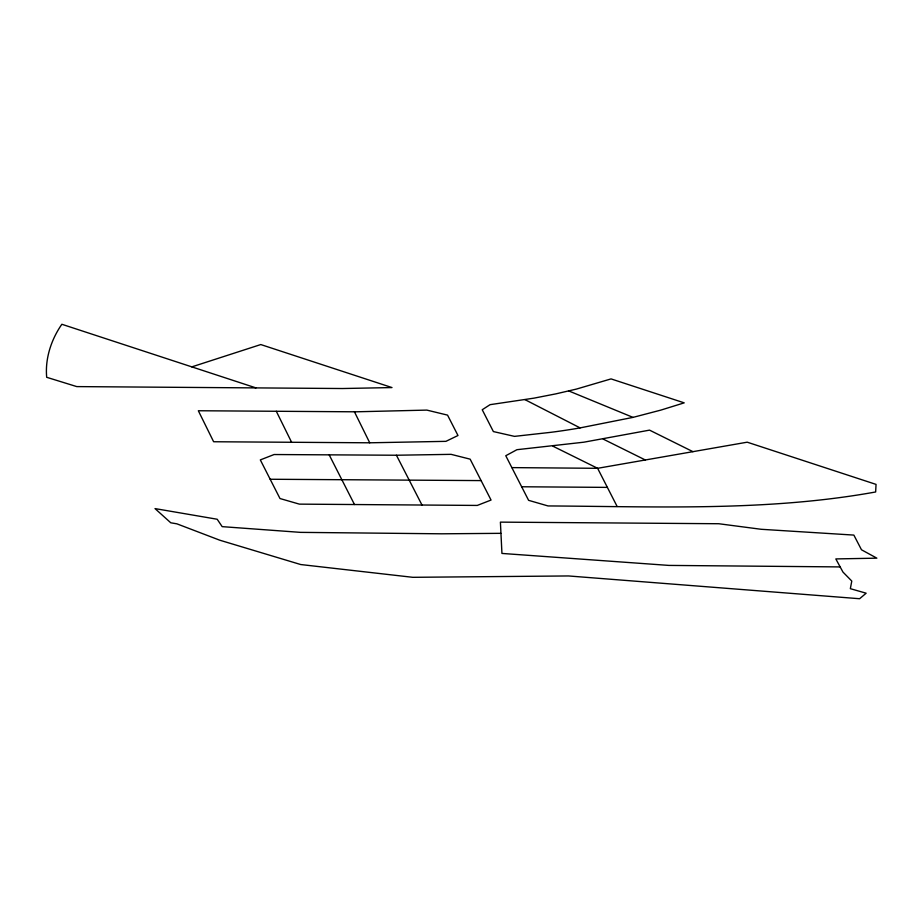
<?xml version="1.0" encoding="UTF-8"?>
<svg xmlns="http://www.w3.org/2000/svg" width="923" height="923" viewBox="0 0 923 923"><rect width="100%" height="100%" fill="white"/><g stroke="black" fill="none" stroke-linecap="round" stroke-linejoin="round"><path stroke-width="1.38" d="M191.799 366.881L260.782 344.556L391.998 387.568L342.525 388.525L76.771 386.599L46.692 377.299C44.939 358.701 51.238 339.456 61.864 324.273L255.936 387.891M633.005 417.381L660.776 410.124L684.208 402.855L611.049 378.903L576.402 389.091L555.819 393.879L533.967 398.148L490.078 404.666L482.233 409.743L493.378 431.572L514.503 436.371L550.835 432.322A329.615 105.13 3.9 0 0 580.106 427.891L633.005 417.381L568.626 390.879M511.873 467.615L597.619 468.307L747.215 442.186L876.042 484.39L875.65 491.971C767.601 511.538 657.211 506.565 548.02 505.942L528.602 500.335L505.769 455.731L516.938 449.697L583.878 442.186L649.55 430.13L692.919 451.659M396.417 455.235L451.105 454.347L470.142 459.158L491.048 500.058L477.26 505.435L299.364 504.131L279.992 498.535L260.321 459.908L274.096 454.531L396.417 455.235L421.984 505.019M369.731 442.798L213.628 441.748L198.33 410.747L355.805 411.808L426.853 410.1L447.551 415.119L457.981 435.506L445.924 441.344L369.731 442.798L354.432 411.796M500.82 533.332L441.621 533.806L300.425 532.363L222.166 526.641L217.193 519.245L155.018 508.596L170.767 522.787L176.893 523.837L219.859 540.232L300.725 564.541L412.789 577.313L568.487 575.952L859.613 598.727L866.166 593.201L850.348 588.678L851.779 581.052L842.953 572.064L835.823 558.923L876.85 558.161L861.482 549.773L853.856 535.086L761.152 529.283L718.752 523.733L500.404 522.13L501.939 553.431L668.863 565.407L840.23 566.918M270.162 479.256L481.091 480.595M521.691 486.767L607.38 487.39M603.18 439.083L645.315 459.977M552.935 446.201L597.619 468.307L617.118 506.439M524.91 399.613L580.106 427.891M329.223 454.924L354.49 504.535M276.312 411.277L291.61 442.29"/></g></svg>
